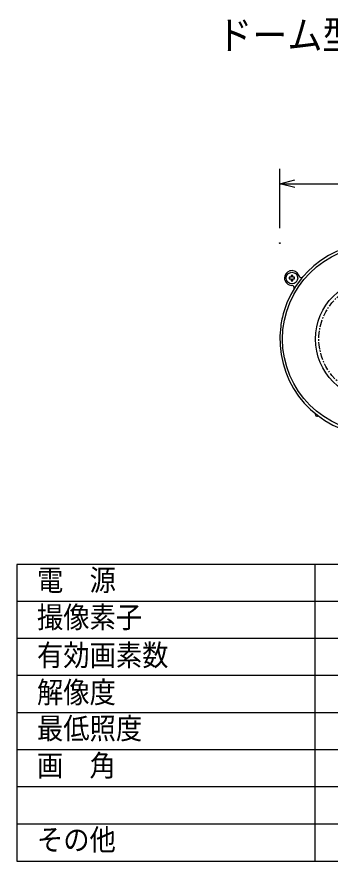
# Model space of a CAD drawing. Units: millimetres, scale not verified. Extents: x -63 to 63, y -57 to 57.
# Drawn here: x -62.5 to -20.3, y -56.5 to 57.3 of the extents above; entities that cross this region are included whole.
import ezdxf
from ezdxf.enums import TextEntityAlignment as Align

# ---------------------------------------------------------------- set-up
doc = ezdxf.new("R2010")
doc.units = ezdxf.units.MM
doc.header["$LTSCALE"] = 0.190236
doc.header["$PDMODE"] = 32
doc.header["$PDSIZE"] = 0.0951
doc.linetypes.add('CHAIN1', pattern=[8, 5, -1, 1, -1])
for name, color, linetype in [('0-1_MOJI1', 2, 'Continuous'), ('0-2_WAKU', 1, 'Continuous'), ('0-3_GAIKEI', 7, 'Continuous'), ('0-4_SUNPO', 3, 'Continuous'), ('0-5_DEFPOINTS', 7, 'Continuous')]:
    doc.layers.add(name, color=color, linetype=linetype)
doc.styles.add('ＭＳ ゴシック', font='')
doc.styles.get('ＭＳ ゴシック').set_extended_font_data('MS Gothic')

# ---------------------------------------------------------------- blocks, each defined once
blk = doc.blocks.new('_OPEN30')
at = {"layer": '0-5_DEFPOINTS'}
blk.add_line((0, 0), (-1, 0), dxfattribs=at)
blk.add_lwpolyline([(-1, 0.26795), (0, 0), (-1, -0.26795)], dxfattribs=at)

msp = doc.modelspace()

# ---------------------------------------------------------------- linework, layer by layer
at = {"layer": '0-2_WAKU', "color": 4}
for p, q in [((62.5001, -16.5), (-62.5001, -16.5)), ((-62.5001, -16.5), (-62.5001, -56.5001)), ((-22.2945, -56.5001), (-22.2945, -16.5)), ((-62.5001, -56.5001), (62.5001, -56.5001))]:
    msp.add_line(p, q, dxfattribs=at)
at = {"layer": '0-2_WAKU'}
for p, q in [((62.5001, -21.5), (-62.5001, -21.5)), ((62.5001, -26.5), (-62.5001, -26.5)), ((62.5001, -31.5001), (-62.5001, -31.5001)), ((62.5001, -36.5001), (-62.5001, -36.5001)), ((62.5001, -41.5001), (-62.5001, -41.5001)), ((62.5001, -46.5001), (-62.5001, -46.5001)), ((62.5001, -51.5001), (-62.5001, -51.5001))]:
    msp.add_line(p, q, dxfattribs=at)
at = {"layer": '0-3_GAIKEI'}
for p, q in [((-24.3584, 22.2308), (-24.3788, 22.2456)), ((-25.2401, 21.0173), (-25.2605, 21.0321))]:
    msp.add_line(p, q, dxfattribs=at)
at = {"layer": '0-3_GAIKEI', "color": 1}
for p, q in [((-22.2756, 3.7201), (-22.2526, 3.7878)), ((-21.9179, 3.5263), (-21.9779, 3.4876))]:
    msp.add_line(p, q, dxfattribs=at)
msp.add_lwpolyline([(-25.5397, 21.7294), (-25.3397, 21.7294), (-25.3397, 21.9894), (-25.0797, 21.9894), (-25.0797, 22.1894), (-25.3397, 22.1894), (-25.3397, 22.4494), (-25.5397, 22.4494), (-25.5397, 22.1894), (-25.7997, 22.1894), (-25.7997, 21.9894), (-25.5397, 21.9894)], close=True, dxfattribs=at)
for centre, radius in [((-14.1135, 13.8604), 12.6), ((-25.4397, 22.0894), 0.78)]:
    msp.add_circle(centre, radius, dxfattribs=at)
at = {"layer": '0-3_GAIKEI'}
msp.add_circle((-14.1135, 13.8604), 8.15, dxfattribs=at)
at = {"layer": '0-3_GAIKEI', "color": 1, "linetype": 'CHAIN1'}
msp.add_circle((-14.1135, 13.8604), 7.7, dxfattribs=at)
at = {"layer": '0-3_GAIKEI'}
for centre, radius, start, end in [((-14.1135, 13.8604), 12.95, 172.42879, 163.57121), ((-25.4397, 22.0894), 1, 107.68743, 180), ((-25.4397, 22.0894), 1, 70.42752, 107.68743), ((-25.4397, 22.0894), 1, 54, 70.42752), ((-25.4397, 22.0894), 1, 52.39853, 54), ((-25.4397, 22.0894), 1, 17.87107, 54), ((-25.4397, 22.0894), 1, 180, 270.12893), ((-24.2025, 22.4883), 0.3, 197.87107, 234), ((-24.1821, 22.4735), 0.3, 234, 278.36828), ((-24.1821, 22.4735), 0.3, 278.36828, 319.45481), ((-25.4368, 20.7894), 0.3, 54, 90.12893), ((-25.4164, 20.7746), 0.3, 328.54519, 54), ((-14.1135, 13.8604), 12.95, 163.57121, 172.42879), ((-14.1135, 13.8604), 12.95, 163.57121, 172.42879)]:
    msp.add_arc(centre, radius, start, end, dxfattribs=at)
at = {"layer": '0-3_GAIKEI', "color": 1}
for start, end in [(161.18827, 232.00005), (232.00005, 302.81173)]:
    msp.add_arc((-22.0863, 3.6556), 0.2, start, end, dxfattribs=at)
at = {"layer": '0-4_SUNPO'}
for p, q in [((-27.0635, 28.8104), (-27.0635, 36.8104)), ((-25.0635, 34.8104), (-3.1635, 34.8104))]:
    msp.add_line(p, q, dxfattribs=at)
at = {"layer": '0-5_DEFPOINTS'}
msp.add_point((-27.0635, 26.8104), dxfattribs=at)

# ---------------------------------------------------------------- block references
at = {"layer": '0-4_SUNPO', "xscale": 2, "yscale": 2, "rotation": 180}
msp.add_blockref('_OPEN30', (-27.0635, 34.8104), dxfattribs=at)

# ---------------------------------------------------------------- texts
at = {"layer": '0-1_MOJI1', "style": 'ＭＳ ゴシック', "width": 0.9}
for s, height, p in [('ドーム型カラーテレビカメラ', 3.848, (-35.5001, 51.7599)), ('電\u3000源', 2.887, (-59.7945, -20.93)), ('撮像素子', 2.887, (-59.7945, -25.9266)), ('有効画素数', 2.887, (-59.7945, -31.0552)), ('解像度', 2.887, (-59.7945, -36.0552)), ('最低照度', 2.887, (-59.7945, -40.9232)), ('画  角', 2.887, (-59.7945, -45.9232)), ('その他', 2.887, (-59.7945, -55.9267))]:
    msp.add_text(s, height=height, dxfattribs=at).set_placement(p, align=Align.BOTTOM_LEFT)

doc.saveas('drawing.dxf')
